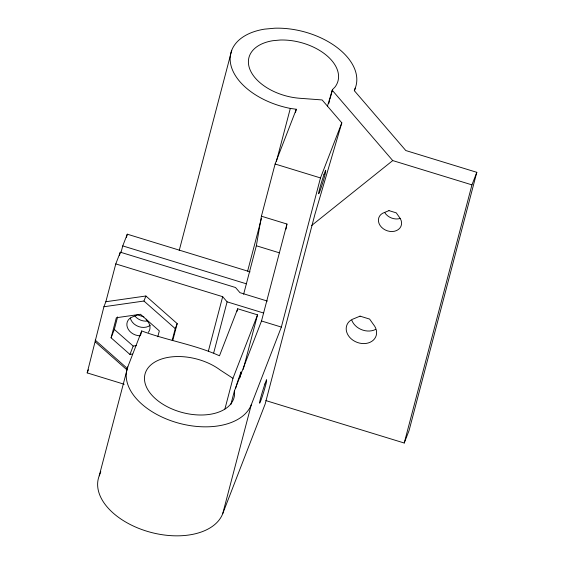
<?xml version="1.0" encoding="UTF-8"?>
<svg xmlns="http://www.w3.org/2000/svg" width="564" height="564" viewBox="0 0 564 564"><rect width="100%" height="100%" fill="white"/><g stroke="black" fill="none" stroke-linecap="round" stroke-linejoin="round"><path stroke-width="0.85" d="M243.62 294.274L256.352 245.763L261.421 216.209L275.112 164.011L296.311 109.254L290.312 108.415A64.684 38.923 14.7 0 1 231.557 67.476A64.684 38.923 14.7 0 1 264.601 29.138L274.83 28.2A64.684 38.923 14.7 0 1 355.228 88.167L354.559 90.726M286.068 229.104L286.942 224.035L261.421 216.209M124.214 384.253L87.187 372.896L103.91 306.753L105.856 301.733L115.782 263.903L120.315 252.186L235.526 287.513L239.954 292.667L267.357 301.07M119.42 255.591L120.315 252.186M120.957 252.714L122.748 245.904L127.281 234.187L250.092 271.855M126.392 237.592L127.281 234.187M132.526 354.065L129.939 354.432L111.087 337.808L116.353 317.729L140.471 314.282L159.33 330.906L157.793 336.764M111.087 337.808L114.323 329.439L117.615 316.89M327.451 106.187L332.457 89.648L335.023 87.011A46.044 27.706 14.7 0 0 326.923 55.709A46.044 27.706 14.7 0 0 280.209 40.023L272.927 40.693A46.044 27.706 14.7 0 0 250.395 70.535A46.044 27.706 14.7 0 0 299.082 98.221L322.122 99.941L341.812 122.832L314.888 214.454L265.136 404.106L222.709 513.705A64.684 38.923 14.7 0 1 146.851 531.217A64.684 38.923 14.7 0 1 99.215 475.833L127.809 366.833L141.705 330.941C167.205 340.473 194.679 344.555 219.481 355.792L237.684 308.776L257.536 314.86L243.239 369.357M140.584 335.199L141.705 330.941M179.211 250.508L231.741 50.295M172.182 340.296L175.242 328.629L177.188 323.609L145.893 296.008L105.856 301.733M172.817 340.275L177.188 323.609M208.37 351.175L222.667 296.678L115.782 263.903M213.693 352.923L227.095 301.832L222.667 296.678M237.014 311.328L237.684 308.776M247.617 271.143L261.477 218.317M276.452 161.241L290.312 108.415M295.416 112.666L296.311 109.254M224.916 408.992L232.96 378.331L257.536 314.86M230.803 404.684L234.377 391.056L261.506 320.994L286.942 224.035M328.875 103.275L329.545 100.723M329.996 99.017L332.457 89.648M222.709 513.705L251.304 404.705L281.351 327.078L320.486 177.928L341.812 122.832M265.87 400.588L404.233 443.015L471.955 184.872L476.813 172.316L405.812 150.546L354.277 90.628L355.228 88.167M476.813 172.316L409.09 430.466L404.233 443.015M87.187 372.896L88.393 369.772M103.91 306.753L143.947 301.028L145.893 296.008M129.939 354.432L133.182 346.063L136.622 345.57M99.215 475.833L100.794 471.751M311.596 225.529L392.734 160.578L471.955 184.872M275.112 164.011L320.486 177.928M256.352 245.763L279.399 252.834M122.748 245.904L246.397 283.826M227.095 301.832L263.656 313.041M261.506 320.994L281.351 327.078M143.898 316.876L137.419 314.888L132.998 316.721A11.879 9.468 21.2 0 0 127.422 327.564A11.879 9.468 21.2 0 0 140.062 335.806M232.96 378.331L220.228 370.04A46.044 27.706 14.7 0 0 150.327 365.416A46.044 27.706 14.7 0 0 176.969 410.888A46.044 27.706 14.7 0 0 234.582 394.539L234.377 391.056M143.947 301.028L175.242 328.629M114.323 329.439L133.182 346.063M95.168 340.085L126.463 367.686L126.604 369.547L95.309 341.946M332.224 90.233L392.734 160.578M146.147 319.161L147.585 321.191A11.879 9.468 21.2 0 1 148.283 332.393M251.304 404.705A64.684 38.923 14.7 0 1 175.446 422.217A64.684 38.923 14.7 0 1 127.809 366.833M240.828 374.574A11.879 0.649 -73 0 0 241.075 372.67L241.018 371.873L237.747 381.278A11.879 0.649 -73 0 0 235.597 388.406M240.539 375.821A11.879 0.649 -73 0 1 240.158 377.309M375.638 329.404A15.595 12.429 21.2 0 1 351.788 320.232M400.306 218.43A11.879 9.468 21.2 0 1 384.62 212.402M150.306 325.216A11.879 9.468 21.2 0 1 138.624 326.577A11.879 9.468 21.2 0 1 130.319 318.061M147.705 321.029A11.879 9.468 21.2 0 1 134.979 316.136M323.947 174.537L322.34 179.641A11.879 0.649 -73 0 0 318.625 193.537A11.879 0.649 -73 0 0 322.397 183.801A11.879 0.649 -73 0 0 325.675 171.033L325.618 170.236L323.947 174.537M264.876 384.006L263.268 389.104A11.879 0.649 -73 0 0 259.546 402.999A11.879 0.649 -73 0 0 263.317 393.263A11.879 0.649 -73 0 0 266.596 380.496L266.539 379.699L264.876 384.006M388.97 210.619L384.549 212.452A11.879 9.468 21.2 0 0 380.094 225.487A11.879 9.468 21.2 0 0 396.598 230.549A11.879 9.468 21.2 0 0 399.136 216.921L396.259 212.854L388.97 210.619M360.058 316.143L354.255 318.554A15.595 12.429 21.2 0 0 348.404 335.658A15.595 12.429 21.2 0 0 370.062 342.299A15.595 12.429 21.2 0 0 373.396 324.42L369.624 319.083L360.058 316.143"/></g></svg>
